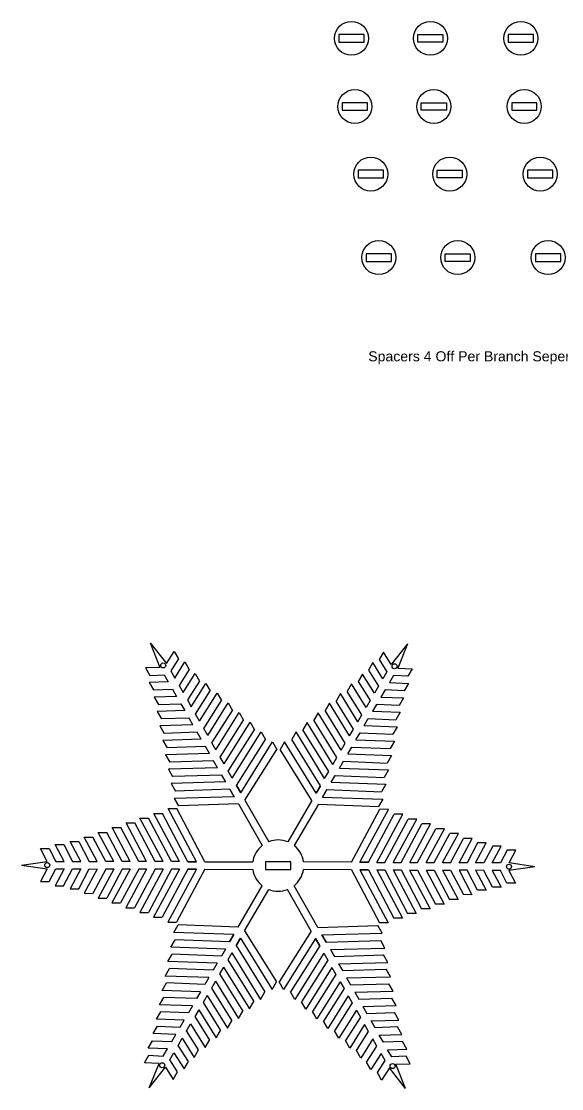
# Model space of a CAD drawing. Extents: x 2648 to 3420, y 240 to 644.
# Drawn here: x 2946 to 2999.6, y 537.5 to 643.5 of the extents above; entities that cross this region are included whole.
import ezdxf

# ---------------------------------------------------------------- set-up
doc = ezdxf.new("R2010")
doc.units = 0
doc.header["$MEASUREMENT"] = 0
doc.layers.add('Layer 1', color=7, linetype='Continuous')
doc.styles.get("Standard").update_dxf_attribs({"font": 'ARIAL.TTF', "height": 4})

msp = doc.modelspace()

# ---------------------------------------------------------------- linework, layer by layer
at = {"color": 3, "linetype": 'Continuous'}
for p, q in [((2978.75131, 642.20495), (2977.50131, 642.20495)), ((2977.50131, 642.20495), (2977.50131, 641.45495)), ((2977.50131, 641.45495), (2980.00131, 641.45495)), ((2980.00131, 642.20495), (2978.75131, 642.20495)), ((2980.00131, 641.45495), (2980.00131, 642.20495)), ((2985.33968, 641.45495), (2985.33968, 642.20495)), ((2985.33968, 642.20495), (2986.58968, 642.20495)), ((2987.83968, 641.45495), (2985.33968, 641.45495)), ((2986.58968, 642.20495), (2987.83968, 642.20495)), ((2987.83968, 642.20495), (2987.83968, 641.45495)), ((2995.57136, 642.20495), (2994.32136, 642.20495)), ((2994.32136, 642.20495), (2994.32136, 641.45495)), ((2994.32136, 641.45495), (2996.82136, 641.45495)), ((2996.82136, 642.20495), (2995.57136, 642.20495)), ((2996.82136, 641.45495), (2996.82136, 642.20495)), ((2979.09069, 635.43629), (2977.84069, 635.43629)), ((2977.84069, 635.43629), (2977.84069, 634.68629)), ((2980.34069, 635.43629), (2979.09069, 635.43629)), ((2980.34069, 634.68629), (2980.34069, 635.43629)), ((2985.67906, 634.68629), (2985.67906, 635.43629)), ((2985.67906, 635.43629), (2986.92906, 635.43629)), ((2986.92906, 635.43629), (2988.17906, 635.43629)), ((2988.17906, 635.43629), (2988.17906, 634.68629)), ((2995.91075, 635.43629), (2994.66075, 635.43629)), ((2994.66075, 635.43629), (2994.66075, 634.68629)), ((2997.16075, 635.43629), (2995.91075, 635.43629)), ((2997.16075, 634.68629), (2997.16075, 635.43629)), ((2977.84069, 634.68629), (2980.34069, 634.68629)), ((2988.17906, 634.68629), (2985.67906, 634.68629)), ((2994.66075, 634.68629), (2997.16075, 634.68629)), ((2980.67141, 628.72351), (2979.42141, 628.72351)), ((2979.42141, 628.72351), (2979.42141, 627.97351)), ((2981.92141, 628.72351), (2980.67141, 628.72351)), ((2981.92141, 627.97351), (2981.92141, 628.72351)), ((2987.25978, 627.97351), (2987.25978, 628.72351)), ((2987.25978, 628.72351), (2988.50978, 628.72351)), ((2988.50978, 628.72351), (2989.75978, 628.72351)), ((2989.75978, 628.72351), (2989.75978, 627.97351)), ((2997.49147, 628.72351), (2996.24147, 628.72351)), ((2996.24147, 628.72351), (2996.24147, 627.97351)), ((2998.74147, 628.72351), (2997.49147, 628.72351)), ((2998.74147, 627.97351), (2998.74147, 628.72351)), ((2979.42141, 627.97351), (2981.92141, 627.97351)), ((2989.75978, 627.97351), (2987.25978, 627.97351)), ((2996.24147, 627.97351), (2998.74147, 627.97351)), ((2981.46177, 620.43125), (2980.21177, 620.43125)), ((2980.21177, 620.43125), (2980.21177, 619.68125)), ((2982.71177, 620.43125), (2981.46177, 620.43125)), ((2982.71177, 619.68125), (2982.71177, 620.43125)), ((2988.05014, 619.68125), (2988.05014, 620.43125)), ((2988.05014, 620.43125), (2989.30014, 620.43125)), ((2989.30014, 620.43125), (2990.55014, 620.43125)), ((2990.55014, 620.43125), (2990.55014, 619.68125)), ((2998.28183, 620.43125), (2997.03183, 620.43125)), ((2997.03183, 620.43125), (2997.03183, 619.68125)), ((2999.53183, 620.43125), (2998.28183, 620.43125)), ((2999.53183, 619.68125), (2999.53183, 620.43125)), ((2980.21177, 619.68125), (2982.71177, 619.68125)), ((2990.55014, 619.68125), (2988.05014, 619.68125)), ((2997.03183, 619.68125), (2999.53183, 619.68125))]:
    msp.add_line(p, q, dxfattribs=at)
at = {"color": 5, "linetype": 'Continuous'}
for p, q in [((2964.29892, 577.76146), (2964.72688, 577.01616)), ((2978.76687, 577.71217), (2978.33371, 576.96989)), ((2965.39916, 576.79698), (2965.82712, 576.05168)), ((2977.65991, 576.75541), (2977.22675, 576.01313)), ((2966.49704, 575.83456), (2966.925, 575.08926)), ((2976.55532, 575.80069), (2976.12216, 575.05841)), ((2959.45378, 574.9793), (2959.88174, 574.234)), ((2963.66372, 574.01267), (2963.26899, 574.70008)), ((2967.59366, 574.87325), (2968.02162, 574.12796)), ((2975.45201, 574.84708), (2975.01884, 574.1048)), ((2979.37583, 573.95903), (2979.77536, 574.64367)), ((2983.59243, 574.89619), (2983.15926, 574.15391)), ((2959.73217, 573.54289), (2960.16013, 572.7976)), ((2963.01166, 573.63824), (2962.61693, 574.32566)), ((2968.68847, 573.91353), (2969.11643, 573.16823)), ((2974.35051, 573.89504), (2973.91735, 573.15275)), ((2980.02526, 573.58006), (2980.42478, 574.26469)), ((2983.304, 573.46177), (2982.87083, 572.71949)), ((2963.82707, 572.22054), (2963.43235, 572.90796)), ((2964.47711, 572.5938), (2964.08238, 573.28122)), ((2969.78148, 572.95538), (2970.20944, 572.21009)), ((2973.25082, 572.94456), (2972.81766, 572.20228)), ((2978.55254, 572.54589), (2978.95206, 573.23053)), ((2979.19995, 572.16809), (2979.59947, 572.85273)), ((2960.00997, 572.10957), (2960.43793, 571.36427)), ((2964.64022, 570.80445), (2964.2455, 571.49186)), ((2964.64022, 570.80445), (2964.2455, 571.49186)), ((2965.29026, 571.17771), (2964.89553, 571.86512)), ((2965.29026, 571.17771), (2964.89553, 571.86512)), ((2970.91752, 571.95952), (2971.34548, 571.21423)), ((2972.10785, 571.95667), (2971.67469, 571.21439)), ((2977.72951, 571.13552), (2978.12903, 571.82015)), ((2977.72951, 571.13552), (2978.12903, 571.82015)), ((2978.37691, 570.75772), (2978.77644, 571.44235)), ((2978.37691, 570.75772), (2978.77644, 571.44235)), ((2983.01619, 572.03042), (2982.58302, 571.28814)), ((2960.28744, 570.67789), (2960.7154, 569.9326)), ((2966.10207, 569.76394), (2965.70734, 570.45135)), ((2966.10207, 569.76394), (2965.70734, 570.45135)), ((2976.90783, 569.72746), (2977.30735, 570.4121)), ((2976.90783, 569.72746), (2977.30735, 570.4121)), ((2982.72871, 570.60072), (2982.29554, 569.85844)), ((2960.56446, 569.24858), (2960.99242, 568.50328)), ((2965.45203, 569.39068), (2965.05731, 570.07809)), ((2965.45203, 569.39068), (2965.05731, 570.07809)), ((2977.55524, 569.34966), (2977.95476, 570.0343)), ((2977.55524, 569.34966), (2977.95476, 570.0343)), ((2966.26251, 567.97924), (2965.86778, 568.66665)), ((2966.26251, 567.97924), (2965.86778, 568.66665)), ((2966.91254, 568.3525), (2966.51782, 569.03991)), ((2966.91254, 568.3525), (2966.51782, 569.03991)), ((2976.0875, 568.32172), (2976.48703, 569.00636)), ((2976.0875, 568.32172), (2976.48703, 569.00636)), ((2976.73491, 567.94392), (2977.13443, 568.62856)), ((2976.73491, 567.94392), (2977.13443, 568.62856)), ((2982.4417, 569.17338), (2982.00853, 568.4311)), ((2960.84102, 567.82161), (2961.26898, 567.07632)), ((2967.10488, 566.51224), (2966.67692, 567.25753)), ((2966.67692, 567.25753), (2967.10488, 566.51224)), ((2967.75492, 566.8855), (2967.32696, 567.63079)), ((2967.32696, 567.63079), (2967.75492, 566.8855)), ((2975.23489, 566.86065), (2975.66805, 567.60293)), ((2975.66805, 567.60293), (2975.23489, 566.86065)), ((2975.88229, 566.48285), (2976.31546, 567.22514)), ((2976.31546, 567.22514), (2975.88229, 566.48285)), ((2982.15516, 567.74839), (2981.722, 567.0061)), ((2961.12847, 566.33848), (2961.55643, 565.59318)), ((2968.16795, 566.16621), (2970.53968, 562.03582)), ((2974.81684, 566.14427), (2972.4164, 562.0308)), ((2981.85735, 566.2673), (2981.42419, 565.52502)), ((2960.54755, 565.33487), (2961.40698, 565.33285)), ((2967.51791, 565.79295), (2969.88952, 561.66279)), ((2975.46424, 565.76647), (2973.06367, 561.65277)), ((2982.43231, 565.25891), (2981.57289, 565.2629)), ((2957.74082, 564.38147), (2958.60024, 564.37945)), ((2959.1171, 564.84897), (2959.97652, 564.84695)), ((2983.85933, 564.76301), (2982.99992, 564.767)), ((2985.23231, 564.2859), (2984.37289, 564.28989)), ((2953.59902, 562.97456), (2954.45844, 562.97254)), ((2954.98144, 563.44415), (2955.84087, 563.44213)), ((2956.36226, 563.91319), (2957.22169, 563.91117)), ((2986.60756, 563.80799), (2985.74814, 563.81198)), ((2987.98506, 563.3293), (2987.12565, 563.33329)), ((2952.21363, 562.50397), (2953.07306, 562.50194)), ((2989.36417, 562.85006), (2988.50475, 562.85405)), ((2990.74623, 562.36978), (2989.88681, 562.37377)), ((2955.14258, 560.07947), (2954.3499, 560.08134)), ((2956.77805, 560.07446), (2955.98537, 560.07632)), ((2958.411, 560.07061), (2957.61832, 560.07248)), ((2958.411, 560.07061), (2957.61832, 560.07248)), ((2960.04126, 560.06678), (2959.24858, 560.06864)), ((2960.04126, 560.06678), (2959.24858, 560.06864)), ((2961.66884, 560.06295), (2960.87616, 560.06482)), ((2961.66884, 560.06295), (2960.87616, 560.06482)), ((2963.36049, 560.05897), (2962.50107, 560.06099)), ((2962.50107, 560.06099), (2963.36049, 560.05897)), ((2964.18993, 560.05702), (2968.95282, 560.04581)), ((2971.46965, 560.04155), (2970.21965, 560.04155)), ((2970.21965, 560.04155), (2970.21965, 559.29155)), ((2972.71965, 560.04155), (2971.46965, 560.04155)), ((2972.71965, 559.29155), (2972.71965, 560.04155)), ((2978.75311, 560.00666), (2973.99052, 560.02876)), ((2979.58254, 560.00281), (2980.44196, 559.99882)), ((2980.44196, 559.99882), (2979.58254, 560.00281)), ((2981.27418, 559.99496), (2982.06685, 559.99128)), ((2981.27418, 559.99496), (2982.06685, 559.99128)), ((2982.90174, 559.9874), (2983.69442, 559.98372)), ((2982.90174, 559.9874), (2983.69442, 559.98372)), ((2984.53199, 559.97984), (2985.32467, 559.97616)), ((2984.53199, 559.97984), (2985.32467, 559.97616)), ((2986.16493, 559.97226), (2986.95761, 559.96858)), ((2987.80039, 559.96584), (2988.59307, 559.96216)), ((2955.14081, 559.32756), (2954.34813, 559.32942)), ((2956.77628, 559.32488), (2955.9836, 559.32675)), ((2958.40924, 559.32104), (2957.61656, 559.3229)), ((2958.40924, 559.32104), (2957.61656, 559.3229)), ((2960.0395, 559.3172), (2959.24682, 559.31907)), ((2960.0395, 559.3172), (2959.24682, 559.31907)), ((2961.66708, 559.31338), (2960.8744, 559.31524)), ((2961.66708, 559.31338), (2960.8744, 559.31524)), ((2963.35873, 559.3094), (2962.4993, 559.31142)), ((2962.4993, 559.31142), (2963.35873, 559.3094)), ((2964.18816, 559.30744), (2968.95079, 559.29624)), ((2970.21965, 559.29155), (2972.71965, 559.29155)), ((2978.74963, 559.25709), (2973.98678, 559.2792)), ((2979.57906, 559.25324), (2980.43848, 559.24925)), ((2980.43848, 559.24925), (2979.57906, 559.25324)), ((2981.2707, 559.24539), (2982.06337, 559.24171)), ((2981.2707, 559.24539), (2982.06337, 559.24171)), ((2982.89826, 559.23783), (2983.69094, 559.23416)), ((2982.89826, 559.23783), (2983.69094, 559.23416)), ((2984.52852, 559.23027), (2985.32119, 559.22659)), ((2984.52852, 559.23027), (2985.32119, 559.22659)), ((2986.16145, 559.22269), (2986.95413, 559.21901)), ((2987.7969, 559.21393), (2988.58958, 559.21025)), ((2967.49163, 553.55736), (2969.88278, 557.67654)), ((2975.40592, 553.52894), (2973.04377, 557.66452)), ((2952.20049, 556.91688), (2953.05991, 556.91485)), ((2968.1399, 553.18105), (2970.53092, 557.3)), ((2974.75504, 553.15717), (2972.39276, 557.29297)), ((2990.7203, 556.78274), (2989.86088, 556.78673)), ((2953.58364, 556.43977), (2954.44307, 556.43775)), ((2954.96384, 555.96368), (2955.82327, 555.96166)), ((2956.34244, 555.48814), (2957.20187, 555.48612)), ((2987.95035, 555.84889), (2987.09093, 555.85288)), ((2989.33384, 556.31532), (2988.47442, 556.3193)), ((2957.71878, 555.01339), (2958.5782, 555.01137)), ((2959.09284, 554.53942), (2959.95227, 554.53739)), ((2983.81148, 554.45354), (2982.95206, 554.45753)), ((2985.18883, 554.91789), (2984.32941, 554.92188)), ((2986.56845, 555.38301), (2985.70903, 555.387)), ((2960.521, 554.04679), (2961.38042, 554.04476)), ((2961.09969, 553.0419), (2961.53115, 553.78517)), ((2981.79411, 552.96879), (2981.36785, 553.71506)), ((2982.37992, 553.97091), (2981.5205, 553.9749)), ((2960.80527, 551.56014), (2961.23673, 552.30341)), ((2967.07522, 552.84002), (2966.64376, 552.09675)), ((2966.64376, 552.09675), (2967.07522, 552.84002)), ((2967.72349, 552.46371), (2967.29203, 551.72043)), ((2967.29203, 551.72043), (2967.72349, 552.46371)), ((2975.16642, 552.43694), (2975.59268, 551.69066)), ((2975.59268, 551.69066), (2975.16642, 552.43694)), ((2975.81731, 552.80871), (2976.24356, 552.06244)), ((2976.24356, 552.06244), (2975.81731, 552.80871)), ((2966.22595, 551.377), (2965.828, 550.69145)), ((2966.22595, 551.377), (2965.828, 550.69145)), ((2976.65632, 551.33978), (2977.04947, 550.65147)), ((2976.65632, 551.33978), (2977.04947, 550.65147)), ((2982.07816, 551.485), (2981.6519, 552.23127)), ((2960.52199, 550.13449), (2960.95346, 550.87776)), ((2966.87422, 551.00069), (2966.47627, 550.31514)), ((2966.87422, 551.00069), (2966.47627, 550.31514)), ((2976.00544, 550.96801), (2976.39859, 550.2797)), ((2976.00544, 550.96801), (2976.39859, 550.2797)), ((2982.35145, 550.05741), (2981.9252, 550.80368)), ((2960.23825, 548.70649), (2960.66972, 549.44976)), ((2965.40885, 549.96939), (2965.01089, 549.28384)), ((2965.40885, 549.96939), (2965.01089, 549.28384)), ((2966.05712, 549.59308), (2965.65916, 548.90753)), ((2966.05712, 549.59308), (2965.65916, 548.90753)), ((2976.81268, 549.55472), (2977.20583, 548.86641)), ((2976.81268, 549.55472), (2977.20583, 548.86641)), ((2977.46356, 549.92649), (2977.85672, 549.23818)), ((2977.46356, 549.92649), (2977.85672, 549.23818)), ((2982.6252, 548.62746), (2982.19894, 549.37373)), ((2959.95405, 547.27614), (2960.38551, 548.01941)), ((2964.59039, 548.55946), (2964.19244, 547.87391)), ((2964.59039, 548.55946), (2964.19244, 547.87391)), ((2965.23866, 548.18314), (2964.84071, 547.4976)), ((2965.23866, 548.18314), (2964.84071, 547.4976)), ((2970.86218, 547.37486), (2971.29365, 548.11813)), ((2971.99222, 547.37016), (2971.56596, 548.11643)), ((2977.62125, 548.1391), (2978.0144, 547.45078)), ((2977.62125, 548.1391), (2978.0144, 547.45078)), ((2978.27214, 548.51087), (2978.66529, 547.82256)), ((2978.27214, 548.51087), (2978.66529, 547.82256)), ((2963.77059, 547.1472), (2963.37264, 546.46165)), ((2969.72147, 546.38435), (2970.15294, 547.12763)), ((2973.12597, 546.3717), (2972.69971, 547.11798)), ((2979.08204, 547.09291), (2979.47519, 546.4046)), ((2982.89939, 547.19516), (2982.47314, 547.94143)), ((2959.66951, 545.84413), (2960.10098, 546.58741)), ((2964.41886, 546.77089), (2964.02091, 546.08534)), ((2968.62397, 545.43136), (2969.05543, 546.17464)), ((2974.21678, 545.41106), (2973.79053, 546.15733)), ((2978.43116, 546.72114), (2978.82431, 546.03283)), ((2983.17391, 545.7612), (2982.74765, 546.50747)), ((2959.38437, 544.40906), (2959.81583, 545.15233)), ((2962.94851, 545.73336), (2962.55056, 545.04781)), ((2963.5988, 545.35587), (2963.20085, 544.67032)), ((2967.52465, 544.4768), (2967.95612, 545.22007)), ((2975.3094, 544.44883), (2974.88314, 545.19511)), ((2979.2413, 545.30042), (2979.63445, 544.61211)), ((2979.89421, 545.67335), (2980.28736, 544.98504)), ((2983.44901, 544.32416), (2983.02276, 545.07043)), ((2966.42352, 543.52066), (2966.85499, 544.26394)), ((2976.40381, 543.48502), (2975.97756, 544.23129)), ((2965.32112, 542.56342), (2965.75259, 543.3067)), ((2977.49949, 542.52009), (2977.07324, 543.26636)), ((2964.21636, 541.60413), (2964.64782, 542.3474)), ((2978.59752, 541.55309), (2978.17127, 542.29937))]:
    msp.add_line(p, q, dxfattribs=at)
at = {"color": 3, "linetype": 'Continuous'}
for centre in [(2978.75131, 641.82995), (2986.58968, 641.82995), (2995.57136, 641.82995), (2979.09069, 635.06129), (2986.92906, 635.06129), (2995.91075, 635.06129), (2980.67141, 628.34851), (2988.50978, 628.34851), (2997.49147, 628.34851), (2981.46177, 620.05625), (2989.30014, 620.05625), (2998.28183, 620.05625)]:
    msp.add_circle(centre, 1.6875, dxfattribs=at)
at = {"color": 5, "linetype": 'Continuous'}
for centre in [(2960.0519, 579.54765), (2983.02627, 579.46862), (2948.54324, 559.71904), (2994.39706, 559.55926), (2959.96098, 539.83794), (2982.84044, 539.75719)]:
    msp.add_circle(centre, 0.25, dxfattribs=at)
for start, end in [(68.1766469, 111.4355755), (128.360649, 171.4355755), (8.1766469, 51.2515752), (188.360649, 231.4355755), (308.1766469, 351.2515752), (248.360649, 291.2515752)]:
    msp.add_arc((2971.46965, 559.66655), 2.54676, start, end, dxfattribs=at)
at = {"layer": 'Layer 1', "color": 5}
for p, q in [((2958.76801, 581.78354), (2960.37617, 579.73385)), ((2958.76801, 581.78354), (2959.72764, 579.36145)), ((2960.37617, 579.73385), (2961.14287, 580.94125)), ((2961.14287, 580.94125), (2961.56991, 580.19717)), ((2984.32577, 581.69548), (2982.70332, 579.65708)), ((2984.32577, 581.69548), (2983.34923, 579.28016)), ((2961.56991, 580.19717), (2960.79919, 579.00018)), ((2961.20323, 578.29368), (2962.21451, 579.89812)), ((2962.21451, 579.89812), (2962.63944, 579.15616)), ((2980.86617, 579.8342), (2980.43606, 579.09524)), ((2981.8662, 578.22273), (2980.86617, 579.8342)), ((2981.94508, 580.86981), (2981.51284, 580.12874)), ((2981.51284, 580.12874), (2982.27517, 578.92638)), ((2982.70332, 579.65708), (2981.94508, 580.86981)), ((2959.72764, 579.36145), (2958.29838, 579.30789)), ((2958.29838, 579.30789), (2958.72575, 578.56401)), ((2960.79919, 579.00018), (2961.20323, 578.29368)), ((2962.63944, 579.15616), (2961.62625, 577.56)), ((2980.43606, 579.09524), (2981.43806, 577.49203)), ((2982.27517, 578.92638), (2981.8662, 578.22273)), ((2983.34923, 579.28016), (2984.77808, 579.2166)), ((2984.77808, 579.2166), (2984.34551, 578.47572)), ((2960.55456, 577.9212), (2958.65911, 577.85654)), ((2958.65911, 577.85654), (2959.08572, 577.11555)), ((2958.72575, 578.56401), (2960.14805, 578.62628)), ((2960.14805, 578.62628), (2960.55456, 577.9212)), ((2962.03048, 576.85139), (2963.22125, 578.75102)), ((2963.64827, 578.00059), (2962.45119, 576.11772)), ((2962.847, 575.43203), (2964.29892, 577.76146)), ((2963.22125, 578.75102), (2963.64827, 578.00059)), ((2980.20246, 575.37265), (2978.76687, 577.71217)), ((2979.85143, 578.69417), (2979.41917, 577.94675)), ((2979.41917, 577.94675), (2980.60305, 576.05555)), ((2981.02889, 576.78626), (2979.85143, 578.69417)), ((2982.92368, 578.54794), (2982.51225, 577.84573)), ((2982.51225, 577.84573), (2984.4072, 577.76781)), ((2984.34551, 578.47572), (2982.92368, 578.54794)), ((2984.4072, 577.76781), (2983.97542, 577.02982)), ((2959.08572, 577.11555), (2960.97498, 577.18603)), ((2960.97498, 577.18603), (2961.38322, 576.47973)), ((2961.62625, 577.56), (2962.03048, 576.85139)), ((2963.26791, 574.69836), (2964.72688, 577.01616)), ((2963.66372, 574.01267), (2965.39916, 576.79698)), ((2979.37583, 573.95903), (2977.65991, 576.75541)), ((2979.77643, 574.64194), (2978.33371, 576.96989)), ((2981.43806, 577.49203), (2981.02889, 576.78626)), ((2982.0867, 577.11351), (2981.67353, 576.41008)), ((2983.97542, 577.02982), (2982.0867, 577.11351)), ((2961.38322, 576.47973), (2959.14235, 576.40885)), ((2959.14235, 576.40885), (2959.57522, 575.66177)), ((2959.57522, 575.66177), (2961.8048, 575.74655)), ((2961.8048, 575.74655), (2962.19749, 575.05907)), ((2962.45119, 576.11772), (2962.847, 575.43203)), ((2964.08278, 573.28052), (2965.82712, 576.05168)), ((2964.47711, 572.5938), (2966.49704, 575.83456)), ((2978.55254, 572.54589), (2976.55532, 575.80069)), ((2978.95166, 573.22984), (2977.22675, 576.01313)), ((2980.60305, 576.05555), (2980.20246, 575.37265)), ((2981.24683, 575.67987), (2980.84934, 574.99515)), ((2983.47576, 575.5795), (2981.24683, 575.67987)), ((2981.67353, 576.41008), (2983.91385, 576.32353)), ((2983.91385, 576.32353), (2983.47576, 575.5795)), ((2962.19749, 575.05907), (2959.45378, 574.9793)), ((2964.89553, 571.86512), (2966.925, 575.08926)), ((2965.29026, 571.17771), (2967.59366, 574.87325)), ((2977.72951, 571.13552), (2975.45201, 574.84708)), ((2978.12903, 571.82015), (2976.12216, 575.05841)), ((2980.84934, 574.99515), (2983.59243, 574.89619)), ((2963.01166, 573.63824), (2959.73217, 573.54289)), ((2962.61897, 574.32572), (2959.88174, 574.234)), ((2965.70734, 570.45135), (2968.02162, 574.12796)), ((2966.10207, 569.76394), (2968.68847, 573.91353)), ((2976.90783, 569.72746), (2974.35051, 573.89504)), ((2977.30735, 570.4121), (2975.01884, 574.1048)), ((2980.02526, 573.58006), (2983.304, 573.46177)), ((2980.42275, 574.26477), (2983.15926, 574.15391)), ((2963.43275, 572.90726), (2960.16013, 572.7976)), ((2966.51782, 569.03991), (2969.11643, 573.16823)), ((2966.91254, 568.3525), (2969.78148, 572.95538)), ((2976.0875, 568.32172), (2973.25082, 572.94456)), ((2976.48703, 569.00636), (2973.91735, 573.15275)), ((2979.59907, 572.85204), (2982.87083, 572.71949)), ((2963.82707, 572.22054), (2960.00997, 572.10957)), ((2964.2455, 571.49186), (2960.43793, 571.36427)), ((2967.32696, 567.63079), (2970.20944, 572.21009)), ((2967.75492, 566.8855), (2970.91752, 571.95952)), ((2975.23489, 566.86065), (2972.10785, 571.95667)), ((2975.66805, 567.60293), (2972.81766, 572.20228)), ((2978.77644, 571.44235), (2982.58302, 571.28814)), ((2979.19995, 572.16809), (2983.01619, 572.03042)), ((2964.64022, 570.80445), (2960.28744, 570.67789)), ((2968.16795, 566.16621), (2971.34548, 571.21423)), ((2974.81684, 566.14427), (2971.67469, 571.21439)), ((2978.37691, 570.75772), (2982.72871, 570.60072)), ((2965.45203, 569.39068), (2960.56446, 569.24858)), ((2965.05731, 570.07809), (2960.7154, 569.9326)), ((2977.55524, 569.34966), (2982.4417, 569.17338)), ((2977.95476, 570.0343), (2982.29554, 569.85844)), ((2965.86778, 568.66665), (2960.99242, 568.50328)), ((2977.13443, 568.62856), (2982.00853, 568.4311)), ((2966.26251, 567.97924), (2960.84102, 567.82161)), ((2966.67692, 567.25753), (2961.26898, 567.07632)), ((2976.31546, 567.22514), (2981.722, 567.0061)), ((2976.73491, 567.94392), (2982.15516, 567.74839)), ((2967.10488, 566.51224), (2961.12847, 566.33848)), ((2975.88229, 566.48285), (2981.85735, 566.2673)), ((2963.36049, 560.05897), (2960.54755, 565.33487)), ((2964.18993, 560.05702), (2961.40698, 565.33285)), ((2967.51791, 565.79295), (2961.55643, 565.59318)), ((2975.46424, 565.76647), (2981.42419, 565.52502)), ((2978.75311, 560.00666), (2981.57289, 565.2629)), ((2979.58254, 560.00281), (2982.43231, 565.25891)), ((2960.04126, 560.06678), (2957.74082, 564.38147)), ((2960.87616, 560.06482), (2958.60024, 564.37945)), ((2961.66884, 560.06295), (2959.1171, 564.84897)), ((2962.50107, 560.06099), (2959.97652, 564.84695)), ((2980.44196, 559.99882), (2982.99992, 564.767)), ((2981.27418, 559.99496), (2983.85933, 564.76301)), ((2982.06685, 559.99128), (2984.37289, 564.28989)), ((2982.90174, 559.9874), (2985.23231, 564.2859)), ((2955.14258, 560.07947), (2953.59902, 562.97456)), ((2955.98617, 560.07632), (2954.45844, 562.97254)), ((2956.77805, 560.07446), (2954.98144, 563.44415)), ((2957.61832, 560.07248), (2955.84087, 563.44213)), ((2958.411, 560.07061), (2956.36226, 563.91319)), ((2959.24858, 560.06864), (2957.22169, 563.91117)), ((2983.69442, 559.98372), (2985.74814, 563.81198)), ((2984.53199, 559.97984), (2986.60756, 563.80799)), ((2985.32467, 559.97616), (2987.12565, 563.33329)), ((2986.16493, 559.97226), (2987.98506, 563.3293)), ((2951.86755, 560.08441), (2950.81781, 562.06546)), ((2950.81781, 562.06546), (2951.68122, 562.06006)), ((2951.68122, 562.06006), (2952.71329, 560.08192)), ((2953.50502, 560.08186), (2952.21363, 562.50397)), ((2954.35085, 560.07954), (2953.07306, 562.50194)), ((2986.95681, 559.96858), (2988.50475, 562.85405)), ((2987.80039, 559.96584), (2989.36417, 562.85006)), ((2988.59211, 559.96036), (2989.88681, 562.37377)), ((2989.43793, 559.95677), (2990.74623, 562.36978)), ((2991.27553, 561.92216), (2990.22964, 559.95129)), ((2991.07538, 559.94786), (2992.13895, 561.92152)), ((2992.13895, 561.92152), (2991.27553, 561.92216)), ((2948.54412, 560.09296), (2947.88183, 561.36064)), ((2947.88183, 561.36064), (2948.73974, 561.35843)), ((2948.73974, 561.35843), (2949.39101, 560.09248)), ((2950.20487, 560.08913), (2949.32103, 561.76715)), ((2949.32103, 561.76715), (2950.17605, 561.76417)), ((2950.17605, 561.76417), (2951.05177, 560.08865)), ((2992.77859, 561.61576), (2991.89117, 559.9464)), ((2992.73805, 559.94096), (2993.63361, 561.61275)), ((2993.63361, 561.61275), (2992.77859, 561.61576)), ((2994.21203, 561.19998), (2993.55192, 559.93861)), ((2995.06993, 561.19619), (2994.21203, 561.19998)), ((2994.39879, 559.93318), (2995.06993, 561.19619)), ((2945.96496, 559.72511), (2948.54412, 560.09296)), ((2945.96496, 559.72511), (2948.54236, 559.34512)), ((2949.39101, 560.09248), (2950.20487, 560.08913)), ((2951.05177, 560.08865), (2951.86755, 560.08441)), ((2952.71329, 560.08192), (2953.50502, 560.08186)), ((2990.22964, 559.95129), (2989.43793, 559.95677)), ((2991.89117, 559.9464), (2991.07538, 559.94786)), ((2993.55192, 559.93861), (2992.73805, 559.94096)), ((2996.97532, 559.54729), (2994.39879, 559.93318)), ((2948.54236, 559.34512), (2947.87411, 558.08057)), ((2948.73202, 558.07874), (2949.38924, 559.34162)), ((2950.20311, 559.34113), (2949.31138, 557.66729)), ((2949.38924, 559.34162), (2950.20311, 559.34113)), ((2950.16641, 557.66625), (2951.05, 559.33764)), ((2951.8658, 559.33804), (2950.80675, 557.36195)), ((2951.05, 559.33764), (2951.8658, 559.33804)), ((2951.67017, 557.36328), (2952.71154, 559.33654)), ((2953.50326, 559.33288), (2952.20049, 556.91688)), ((2952.71154, 559.33654), (2953.50326, 559.33288)), ((2954.34909, 559.33122), (2953.05991, 556.91485)), ((2955.14081, 559.32756), (2953.58364, 556.43977)), ((2955.98441, 559.32674), (2954.44307, 556.43775)), ((2956.77628, 559.32488), (2954.96384, 555.96368)), ((2957.61656, 559.3229), (2955.82327, 555.96166)), ((2958.40924, 559.32104), (2956.34244, 555.48814)), ((2959.24682, 559.31907), (2957.20187, 555.48612)), ((2960.0395, 559.3172), (2957.71878, 555.01339)), ((2960.8744, 559.31524), (2958.5782, 555.01137)), ((2961.66708, 559.31338), (2959.09284, 554.53942)), ((2962.4993, 559.31142), (2959.95227, 554.53739)), ((2963.35873, 559.3094), (2960.521, 554.04679)), ((2964.18816, 559.30744), (2961.38042, 554.04476)), ((2978.74963, 559.25709), (2981.5205, 553.9749)), ((2979.57906, 559.25324), (2982.37992, 553.97091)), ((2980.43848, 559.24925), (2982.95206, 554.45753)), ((2981.2707, 559.24539), (2983.81148, 554.45354)), ((2982.06337, 559.24171), (2984.32941, 554.92188)), ((2982.89826, 559.23783), (2985.18883, 554.91789)), ((2983.69094, 559.23416), (2985.70903, 555.387)), ((2984.52852, 559.23027), (2986.56845, 555.38301)), ((2985.32119, 559.22659), (2987.09093, 555.85288)), ((2986.16145, 559.22269), (2987.95035, 555.84889)), ((2986.95333, 559.21901), (2988.47442, 556.3193)), ((2987.7969, 559.21393), (2989.33384, 556.31532)), ((2988.58863, 559.21205), (2989.86088, 556.78673)), ((2990.22618, 559.20592), (2989.43446, 559.2078)), ((2989.43446, 559.2078), (2990.7203, 556.78274)), ((2991.25373, 557.22543), (2990.22618, 559.20592)), ((2991.88769, 559.19539), (2991.07191, 559.2015)), ((2991.07191, 559.2015), (2992.11712, 557.21805)), ((2992.75957, 557.51787), (2991.88769, 559.19539)), ((2993.54843, 559.18776), (2992.73458, 559.19297)), ((2992.73458, 559.19297), (2993.61458, 557.51293)), ((2994.1968, 557.92032), (2993.54843, 559.18776)), ((2996.97532, 559.54729), (2994.39532, 559.18534)), ((2994.39532, 559.18534), (2995.05471, 557.91614)), ((2947.87411, 558.08057), (2948.73202, 558.07874)), ((2949.31138, 557.66729), (2950.16641, 557.66625)), ((2995.05471, 557.91614), (2994.1968, 557.92032)), ((2950.80675, 557.36195), (2951.67017, 557.36328)), ((2992.11712, 557.21805), (2991.25373, 557.22543)), ((2993.61458, 557.51293), (2992.75957, 557.51787)), ((2967.49163, 553.55736), (2961.53115, 553.78517)), ((2975.40592, 553.52894), (2981.36785, 553.71506)), ((2967.07522, 552.84002), (2961.09969, 553.0419)), ((2966.64376, 552.09675), (2961.23673, 552.30341)), ((2967.72349, 552.46371), (2970.86218, 547.37486)), ((2968.1399, 553.18105), (2971.29365, 548.11813)), ((2974.75504, 553.15717), (2971.56596, 548.11643)), ((2975.16642, 552.43694), (2971.99222, 547.37016)), ((2975.81731, 552.80871), (2981.79411, 552.96879)), ((2966.22595, 551.377), (2960.80527, 551.56014)), ((2967.29203, 551.72043), (2970.15294, 547.12763)), ((2975.59268, 551.69066), (2972.69971, 547.11798)), ((2976.24356, 552.06244), (2981.6519, 552.23127)), ((2976.65632, 551.33978), (2982.07816, 551.485)), ((2965.828, 550.69145), (2960.95346, 550.87776)), ((2966.47627, 550.31514), (2969.05543, 546.17464)), ((2966.87422, 551.00069), (2969.72147, 546.38435)), ((2976.00544, 550.96801), (2973.12597, 546.3717)), ((2976.39859, 550.2797), (2973.79053, 546.15733)), ((2977.04947, 550.65147), (2981.9252, 550.80368)), ((2965.40885, 549.96939), (2960.52199, 550.13449)), ((2965.01089, 549.28384), (2960.66972, 549.44976)), ((2966.05712, 549.59308), (2968.62397, 545.43136)), ((2976.81268, 549.55472), (2974.21678, 545.41106)), ((2977.46356, 549.92649), (2982.35145, 550.05741)), ((2977.85672, 549.23818), (2982.19894, 549.37373)), ((2964.59039, 548.55946), (2960.23825, 548.70649)), ((2964.19244, 547.87391), (2960.38551, 548.01941)), ((2965.23866, 548.18314), (2967.52465, 544.4768)), ((2965.65916, 548.90753), (2967.95612, 545.22007)), ((2977.20583, 548.86641), (2974.88314, 545.19511)), ((2977.62125, 548.1391), (2975.3094, 544.44883)), ((2978.27214, 548.51087), (2982.6252, 548.62746)), ((2963.77059, 547.1472), (2959.95405, 547.27614)), ((2964.84071, 547.4976), (2966.85499, 544.26394)), ((2978.0144, 547.45078), (2975.97756, 544.23129)), ((2978.66529, 547.82256), (2982.47314, 547.94143)), ((2979.08204, 547.09291), (2982.89939, 547.19516)), ((2963.37304, 546.46235), (2960.10098, 546.58741)), ((2964.02131, 546.08603), (2965.75259, 543.3067)), ((2964.41886, 546.77089), (2966.42352, 543.52066)), ((2978.43116, 546.72114), (2976.40381, 543.48502)), ((2978.82391, 546.03352), (2977.07324, 543.26636)), ((2979.4748, 546.4053), (2982.74765, 546.50747)), ((2962.94851, 545.73336), (2959.66951, 545.84413)), ((2962.55259, 545.04773), (2959.81583, 545.15233)), ((2963.5988, 545.35587), (2965.32112, 542.56342)), ((2979.2413, 545.30042), (2977.49949, 542.52009)), ((2979.89421, 545.67335), (2983.17391, 545.7612)), ((2980.28533, 544.98498), (2983.02276, 545.07043)), ((2962.12767, 544.31638), (2959.38437, 544.40906)), ((2961.73175, 543.63075), (2962.12767, 544.31638)), ((2962.37639, 543.25654), (2962.77542, 543.94036)), ((2962.77542, 543.94036), (2964.21636, 541.60413)), ((2963.19977, 544.67205), (2964.64782, 542.3474)), ((2979.63553, 544.61383), (2978.17127, 542.29937)), ((2980.05476, 543.87919), (2978.59752, 541.55309)), ((2980.449, 543.1926), (2980.05476, 543.87919)), ((2980.70513, 544.25067), (2983.44901, 544.32416)), ((2981.09624, 543.56229), (2980.70513, 544.25067)), ((2959.06622, 542.98099), (2959.50259, 543.72602)), ((2961.30673, 542.89957), (2959.06622, 542.98099)), ((2959.50259, 543.72602), (2961.73175, 543.63075)), ((2960.89516, 542.19519), (2961.30673, 542.89957)), ((2963.5646, 541.36806), (2962.37639, 543.25654)), ((2979.24761, 541.31247), (2980.449, 543.1926)), ((2983.32601, 543.64196), (2981.09624, 543.56229)), ((2981.51614, 542.82815), (2983.75716, 542.8939)), ((2981.92277, 542.12091), (2981.51614, 542.82815)), ((2983.75716, 542.8939), (2983.32601, 543.64196)), ((2958.57617, 541.53558), (2959.00625, 542.27456)), ((2959.00625, 542.27456), (2960.89516, 542.19519)), ((2961.54467, 541.81816), (2961.95222, 542.52486)), ((2962.55034, 540.21725), (2961.54467, 541.81816)), ((2961.95222, 542.52486), (2963.13404, 540.61965)), ((2980.86804, 542.45797), (2979.67292, 540.56107)), ((2980.2538, 540.1546), (2981.27064, 541.74843)), ((2981.27064, 541.74843), (2980.86804, 542.45797)), ((2983.81218, 542.18707), (2981.92277, 542.12091)), ((2984.23709, 541.4451), (2983.81218, 542.18707)), ((2958.20861, 540.08594), (2958.63948, 540.82781)), ((2960.47129, 541.462), (2958.57617, 541.53558)), ((2958.63948, 540.82781), (2960.06147, 540.75885)), ((2960.06147, 540.75885), (2960.47129, 541.462)), ((2960.71084, 540.38189), (2961.1182, 541.08648)), ((2961.1182, 541.08648), (2962.12192, 539.4773)), ((2963.13404, 540.61965), (2963.5646, 541.36806)), ((2979.67292, 540.56107), (2979.24761, 541.31247)), ((2981.69198, 541.01379), (2980.67703, 539.41167)), ((2982.0944, 540.30637), (2981.69198, 541.01379)), ((2982.3415, 541.38478), (2984.23709, 541.4451)), ((2982.7464, 540.67878), (2982.3415, 541.38478)), ((2984.16883, 540.73779), (2982.7464, 540.67878)), ((2984.5945, 539.99293), (2984.16883, 540.73779)), ((2959.6376, 540.02566), (2958.20861, 540.08594)), ((2958.66659, 537.60811), (2959.6376, 540.02566)), ((2958.66659, 537.60811), (2960.28437, 539.65022)), ((2960.28437, 539.65022), (2961.04538, 538.43922)), ((2961.47592, 539.18128), (2960.71084, 540.38189)), ((2962.12192, 539.4773), (2962.55034, 540.21725)), ((2980.67703, 539.41167), (2980.2538, 540.1546)), ((2981.32094, 539.11114), (2982.0944, 540.30637)), ((2982.51574, 539.57173), (2981.74628, 538.36609)), ((2984.1192, 537.51836), (2982.51574, 539.57173)), ((2983.16513, 539.94264), (2984.5945, 539.99293)), ((2984.1192, 537.51836), (2983.16513, 539.94264)), ((2961.04538, 538.43922), (2961.47592, 539.18128)), ((2981.74628, 538.36609), (2981.32094, 539.11114))]:
    msp.add_line(p, q, dxfattribs=at)

# ---------------------------------------------------------------- texts
at = {"color": 8, "linetype": 'Continuous', "insert": (2980.41678, 610.75044), "char_height": 1, "width": 67.851594, "attachment_point": 1}
msp.add_mtext('Spacers 4 Off Per Branch Seperation  - Lower Sections', dxfattribs=at)

doc.saveas('drawing.dxf')
